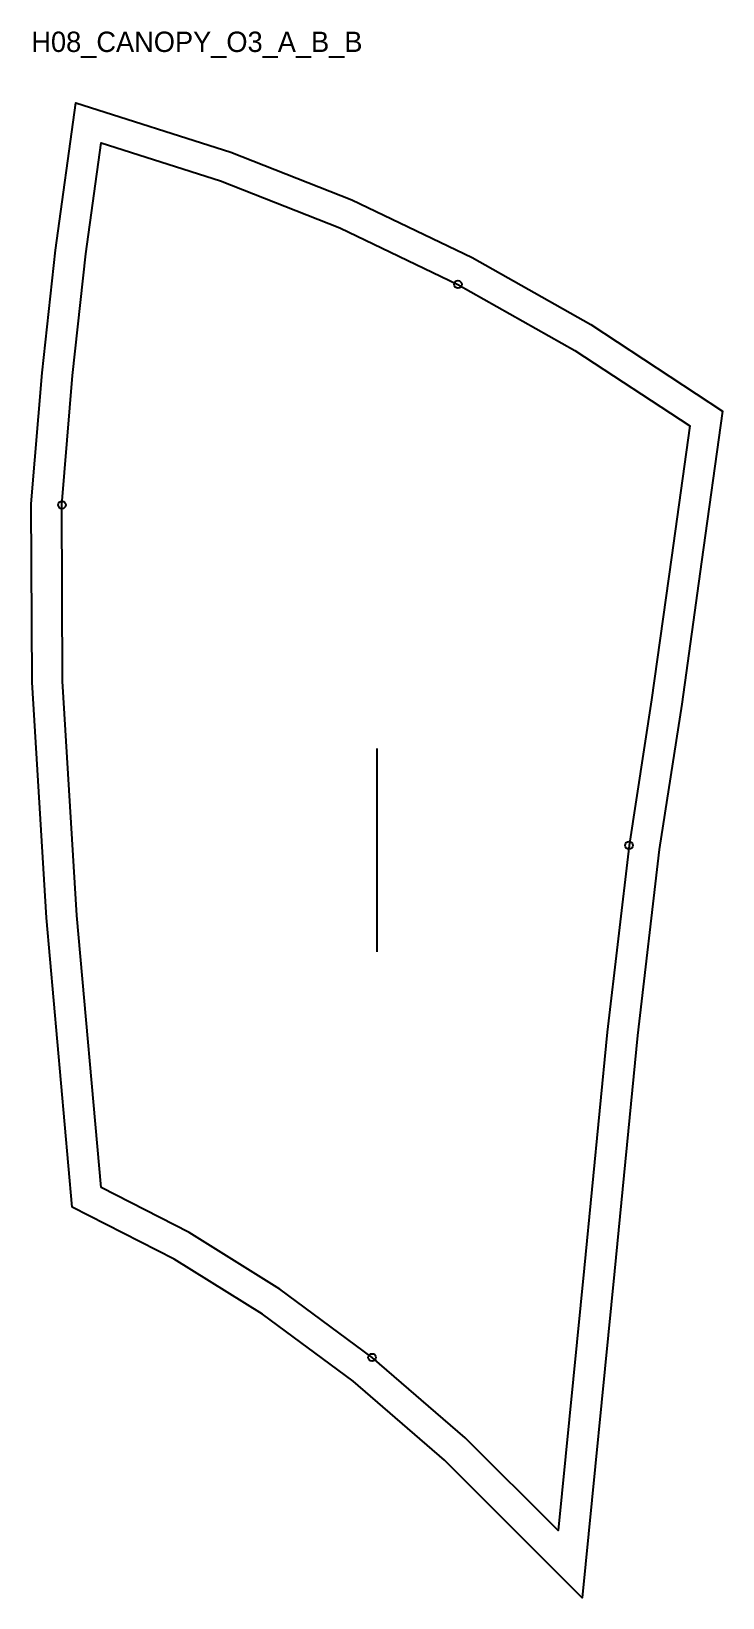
# Model space of a CAD drawing. Header units: millimetres. Extents: x -27 to 244, y -161 to 455.
import ezdxf

# ---------------------------------------------------------------- set-up
doc = ezdxf.new("R2010")
doc.units = ezdxf.units.MM
for name, color, linetype in [('CUT', 1, 'Continuous'), ('GRAIN', 3, 'Continuous'), ('ID', 7, 'Continuous'), ('NOTCH', 2, 'Continuous'), ('SEAM', 5, 'Continuous')]:
    doc.layers.add(name, color=color, linetype=linetype)

msp = doc.modelspace()

# ---------------------------------------------------------------- linework, layer by layer
at = {"layer": 'CUT'}
msp.add_lwpolyline([(-11.36, -7.68), (-21.5, 106.13), (-27.14, 198.73), (-27.45, 268.96), (-23.24, 320.51), (-17.98, 368.73), (-9.92, 426.67), (51, 407.27), (98.61, 388.47), (145.87, 365.88), (192.54, 339.49), (244.42, 305.41), (236.12, 246.15), (228.34, 190.09), (219.48, 132.99), (210.98, 59.78), (201.93, -32.89), (189.14, -161.33), (135.04, -107.28), (99.05, -76.23), (63.5, -49.86), (28.76, -28.12), (-11.36, -7.68)], close=True, dxfattribs=at)
at = {"layer": 'GRAIN'}
msp.add_line((108.49, 92.67), (108.49, 172.67), dxfattribs=at)
at = {"layer": 'NOTCH'}
for centre in [(140.32, 355.23), (-15.44, 268.5), (207.59, 134.6), (106.55, -66.85)]:
    msp.add_circle(centre, 1.5, dxfattribs=at)
at = {"layer": 'SEAM'}
msp.add_lwpolyline([(0, 0), (-9.53, 107.02), (-15.14, 199.12), (-15.44, 268.5), (-11.3, 319.38), (-6.07, 367.26), (0, 410.92), (46.97, 395.96), (93.81, 377.46), (140.32, 355.23), (186.29, 329.25), (231.48, 299.55), (224.24, 247.8), (216.47, 191.83), (207.59, 134.6), (199.04, 61.05), (189.99, -31.71), (179.71, -134.94), (143.21, -98.48), (106.55, -66.85), (70.27, -39.94), (34.68, -17.67)], close=True, dxfattribs=at)

# ---------------------------------------------------------------- texts
at = {"layer": 'ID'}
msp.add_text('H08_CANOPY_O3_A_B_B', height=8, dxfattribs=at).set_placement((-27.45, 446.67))

doc.saveas('drawing.dxf')
